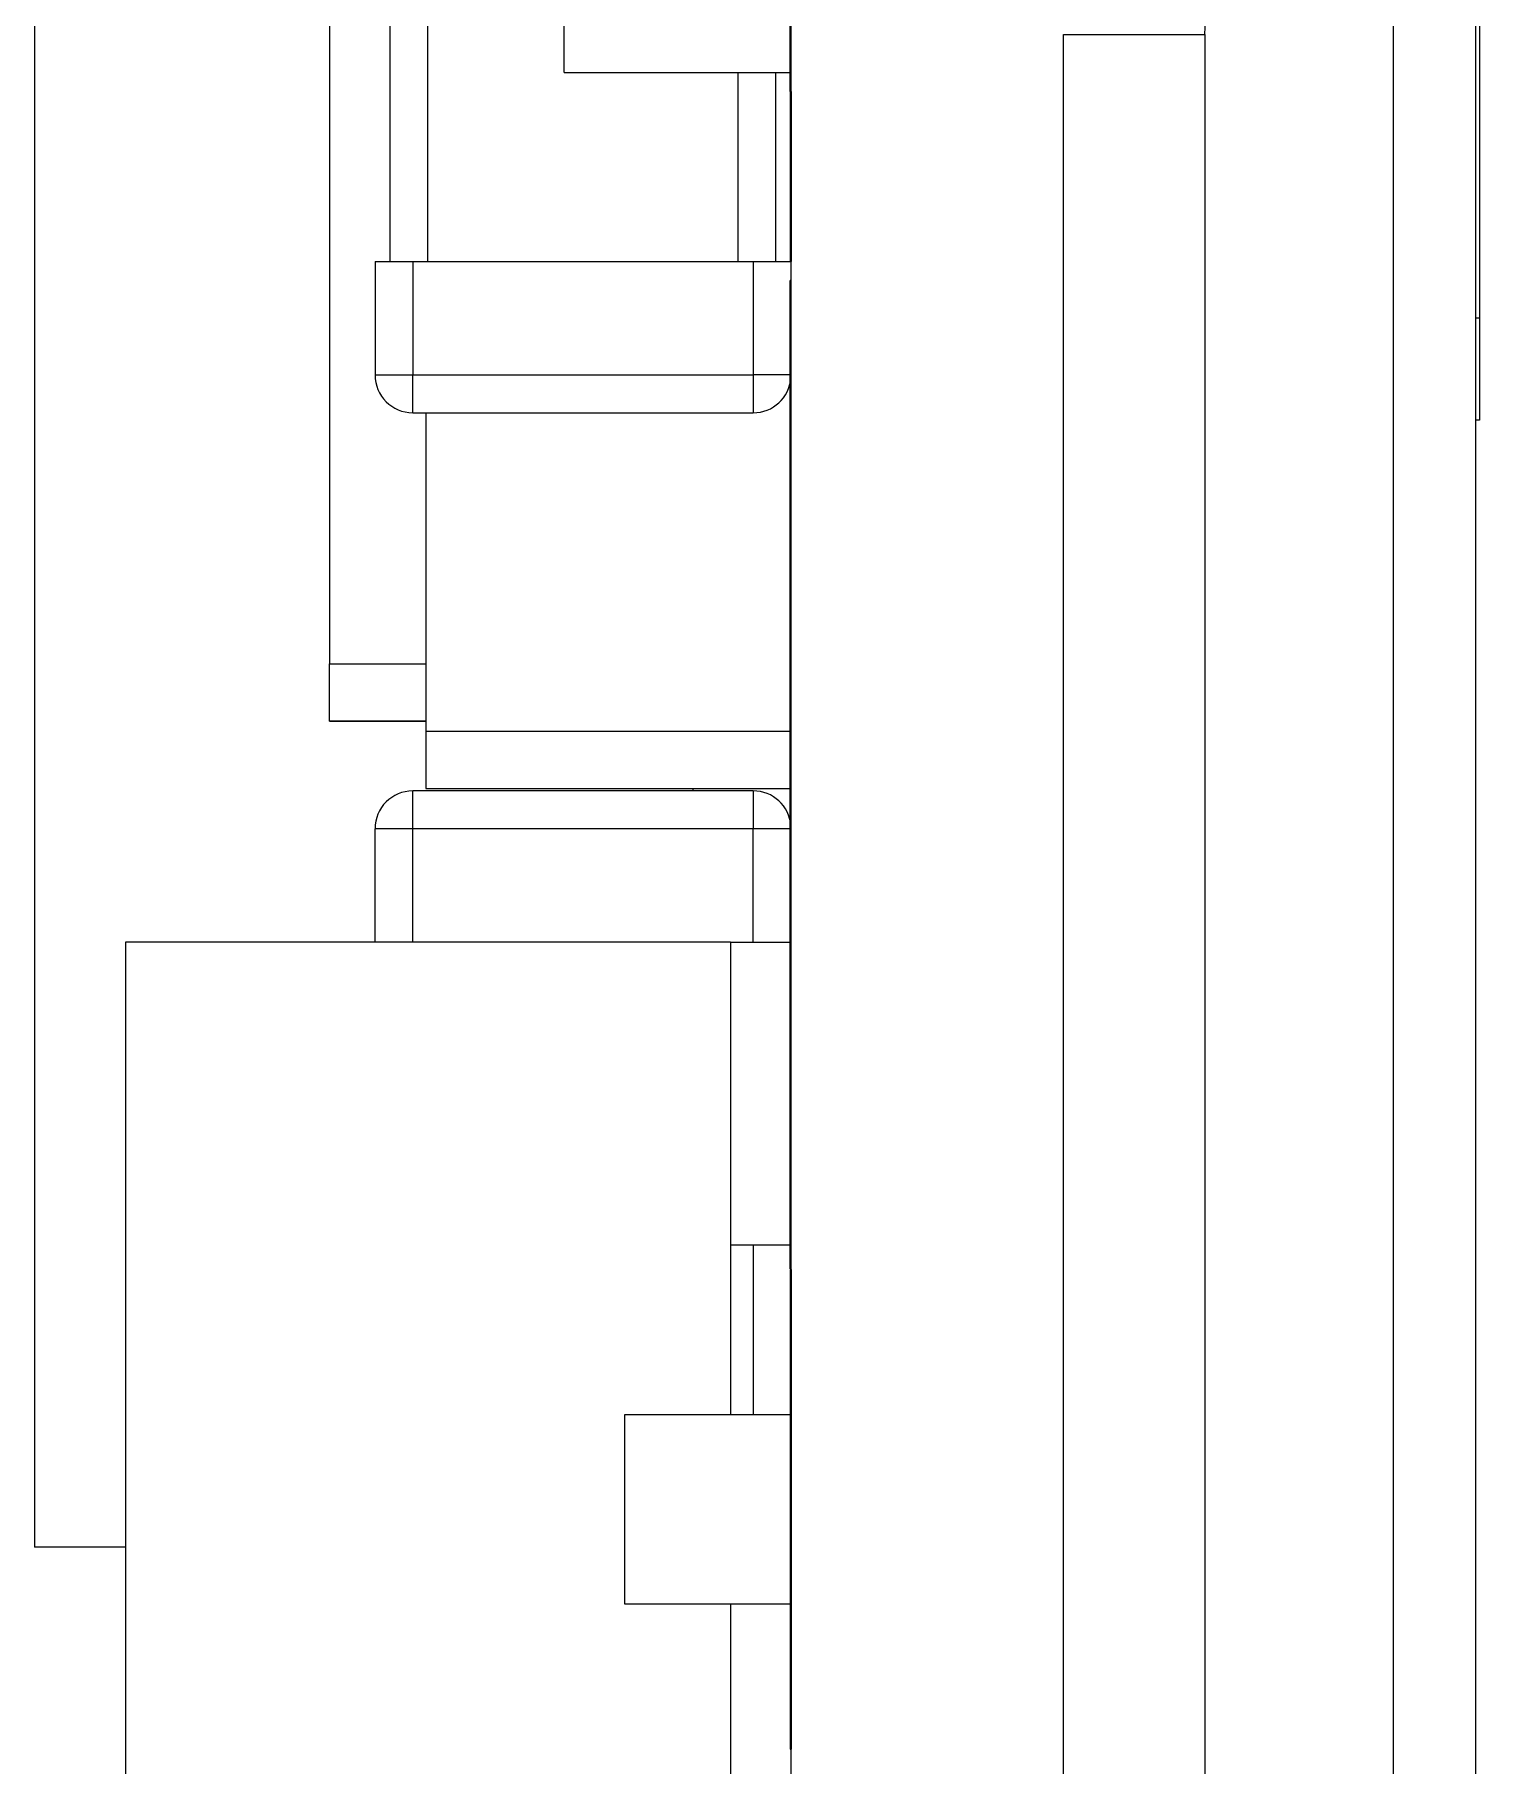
# Model space of a CAD drawing. Extents: x 68 to 194, y 85 to 140.
# Drawn here: x 183.542 to 185.452, y 105.362 to 107.65 of the extents above; entities that cross this region are included whole.
import ezdxf

# ---------------------------------------------------------------- set-up
doc = ezdxf.new("R2010")
doc.units = 0
doc.layers.add('View005', color=7, linetype='CONTINUOUS')

msp = doc.modelspace()

# ---------------------------------------------------------------- linework, layer by layer
at = {"layer": 'View005'}
for p, q in [((183.542, 109.15), (183.542, 105.65)), ((183.542, 109.15), (183.542, 105.65)), ((184.542, 102.25), (184.542, 108.45)), ((184.542, 102.25), (184.542, 108.45)), ((184.542, 102.25), (184.542, 108.45)), ((184.541, 107.575), (184.541, 108.125)), ((184.541, 107.575), (184.541, 108.125)), ((184.542, 107.575), (184.542, 108.125)), ((184.542, 107.575), (184.542, 108.125)), ((184.242, 107.6), (184.242, 108.1)), ((184.242, 107.6), (184.242, 108.1)), ((185.452, 107.996), (185.452, 107.14)), ((185.452, 107.996), (185.452, 107.14)), ((184.012, 107.35), (184.012, 107.95)), ((184.012, 107.35), (184.012, 107.95)), ((184.062, 107.35), (184.062, 107.95)), ((184.062, 107.35), (184.062, 107.95)), ((185.338, 107.85), (185.338, 102.85)), ((185.338, 107.85), (185.338, 102.85)), ((185.447, 107.85), (185.447, 102.85)), ((185.447, 107.85), (185.447, 102.85)), ((183.932, 107.682), (183.932, 106.818)), ((183.932, 107.682), (183.932, 106.818)), ((184.902, 103.05), (184.902, 107.65)), ((184.902, 103.05), (184.902, 107.65)), ((184.902, 107.65), (185.089, 107.65)), ((184.902, 107.65), (185.089, 107.65)), ((185.089, 107.65), (185.089, 103.05)), ((185.089, 107.65), (185.089, 103.05)), ((184.242, 107.6), (184.541, 107.6)), ((184.242, 107.6), (184.541, 107.6)), ((184.472, 107.35), (184.472, 107.6)), ((184.472, 107.35), (184.472, 107.6)), ((184.522, 107.35), (184.522, 107.6)), ((184.522, 107.35), (184.522, 107.6)), ((184.542, 107.6), (184.542, 107.6)), ((184.542, 107.6), (184.542, 107.6)), ((184.542, 107.575), (184.541, 107.575)), ((184.542, 107.575), (184.541, 107.575)), ((183.992, 107.35), (183.992, 107.2)), ((183.992, 107.35), (183.992, 107.2)), ((183.992, 107.35), (183.992, 107.2)), ((183.992, 107.35), (183.992, 107.2)), ((183.992, 107.35), (183.992, 107.2)), ((183.992, 107.35), (183.992, 107.2)), ((184.042, 107.35), (184.492, 107.35)), ((184.042, 107.35), (184.492, 107.35)), ((184.042, 107.35), (184.492, 107.35)), ((184.042, 107.35), (184.042, 107.2)), ((184.042, 107.35), (184.492, 107.35)), ((184.042, 107.35), (184.042, 107.2)), ((184.042, 107.35), (184.492, 107.35)), ((184.042, 107.35), (184.042, 107.2)), ((184.042, 107.35), (184.492, 107.35)), ((184.042, 107.35), (184.042, 107.2)), ((184.042, 107.35), (184.042, 107.2)), ((184.042, 107.35), (184.042, 107.2)), ((184.492, 107.35), (184.492, 107.2)), ((184.492, 107.35), (184.492, 107.2)), ((184.492, 107.35), (184.492, 107.2)), ((184.492, 107.35), (184.492, 107.2)), ((184.492, 107.35), (184.492, 107.2)), ((184.492, 107.35), (184.492, 107.2)), ((184.541, 106.675), (184.541, 107.325)), ((184.542, 107.325), (184.541, 107.325)), ((184.541, 106.675), (184.541, 107.325)), ((184.542, 107.325), (184.541, 107.325)), ((184.542, 106.675), (184.542, 107.325)), ((184.542, 106.675), (184.542, 107.325)), ((185.452, 107.275), (185.447, 107.275)), ((185.452, 107.275), (185.447, 107.275)), ((184.042, 107.2), (184.492, 107.2)), ((184.042, 107.2), (184.492, 107.2)), ((184.042, 107.2), (184.492, 107.2)), ((184.042, 107.2), (184.492, 107.2)), ((184.042, 107.2), (184.492, 107.2)), ((184.042, 107.2), (184.492, 107.2)), ((184.042, 107.15), (184.492, 107.15)), ((184.042, 107.15), (184.492, 107.15)), ((184.042, 107.15), (184.492, 107.15)), ((184.042, 107.15), (184.492, 107.15)), ((184.042, 107.15), (184.492, 107.15)), ((184.042, 107.15), (184.492, 107.15)), ((184.059, 107.15), (184.059, 106.729)), ((184.059, 107.15), (184.059, 106.729)), ((185.452, 107.14), (185.447, 107.14)), ((185.452, 107.14), (185.447, 107.14)), ((183.932, 106.818), (184.059, 106.818)), ((183.932, 106.818), (184.059, 106.818)), ((183.932, 106.742), (184.059, 106.742)), ((184.059, 106.742), (183.932, 106.742)), ((183.932, 106.742), (184.059, 106.742)), ((184.059, 106.742), (183.932, 106.742)), ((184.059, 106.729), (184.541, 106.729)), ((184.059, 106.729), (184.541, 106.729)), ((184.542, 106.729), (184.542, 106.729)), ((184.542, 106.729), (184.542, 106.729)), ((184.541, 106.042), (184.541, 106.675)), ((184.542, 106.675), (184.541, 106.675)), ((184.541, 106.042), (184.541, 106.675)), ((184.542, 106.675), (184.541, 106.675)), ((184.542, 106.042), (184.542, 106.675)), ((184.542, 106.042), (184.542, 106.675)), ((184.492, 106.65), (184.042, 106.65)), ((184.492, 106.65), (184.042, 106.65)), ((184.492, 106.65), (184.042, 106.65)), ((184.492, 106.65), (184.042, 106.65)), ((184.492, 106.65), (184.042, 106.65)), ((184.492, 106.65), (184.042, 106.65)), ((184.059, 106.653), (184.541, 106.653)), ((184.059, 106.653), (184.541, 106.653)), ((184.059, 106.653), (184.541, 106.653)), ((184.059, 106.653), (184.541, 106.653)), ((184.412, 106.653), (184.412, 106.65)), ((184.412, 106.653), (184.412, 106.65)), ((184.542, 106.653), (184.542, 106.653)), ((184.542, 106.653), (184.542, 106.653)), ((184.542, 106.653), (184.542, 106.653)), ((184.542, 106.653), (184.542, 106.653)), ((183.992, 106.45), (183.992, 106.6)), ((183.992, 106.45), (183.992, 106.6)), ((183.992, 106.45), (183.992, 106.6)), ((183.992, 106.45), (183.992, 106.6)), ((183.992, 106.45), (183.992, 106.6)), ((183.992, 106.45), (183.992, 106.6)), ((184.042, 106.45), (184.042, 106.6)), ((184.492, 106.6), (184.042, 106.6)), ((184.042, 106.45), (184.042, 106.6)), ((184.492, 106.6), (184.042, 106.6)), ((184.042, 106.45), (184.042, 106.6)), ((184.492, 106.6), (184.042, 106.6)), ((184.042, 106.45), (184.042, 106.6)), ((184.492, 106.6), (184.042, 106.6)), ((184.042, 106.45), (184.042, 106.6)), ((184.492, 106.6), (184.042, 106.6)), ((184.042, 106.45), (184.042, 106.6)), ((184.492, 106.6), (184.042, 106.6)), ((184.492, 106.45), (184.492, 106.6)), ((184.492, 106.45), (184.492, 106.6)), ((184.492, 106.45), (184.492, 106.6)), ((184.492, 106.45), (184.492, 106.6)), ((184.492, 106.45), (184.492, 106.6)), ((184.492, 106.45), (184.492, 106.6)), ((184.462, 106.45), (183.662, 106.45)), ((183.662, 106.45), (183.662, 99.45)), ((184.462, 106.45), (183.662, 106.45)), ((183.662, 106.45), (183.662, 99.45)), ((184.462, 106.45), (184.462, 105.825)), ((184.462, 106.45), (184.541, 106.45)), ((184.462, 106.45), (184.462, 105.825)), ((184.462, 106.45), (184.541, 106.45)), ((184.542, 106.45), (184.542, 106.45)), ((184.542, 106.45), (184.542, 106.45)), ((184.462, 106.05), (184.541, 106.05)), ((184.462, 106.05), (184.541, 106.05)), ((184.492, 106.05), (184.492, 105.825)), ((184.492, 106.05), (184.492, 105.825)), ((184.492, 106.05), (184.492, 105.825)), ((184.492, 106.05), (184.492, 105.825)), ((184.492, 106.05), (184.492, 105.825)), ((184.492, 106.05), (184.492, 105.825)), ((184.542, 106.05), (184.542, 106.05)), ((184.542, 106.05), (184.542, 106.05)), ((184.542, 106.042), (184.541, 106.042)), ((184.542, 106.042), (184.541, 106.042)), ((184.541, 106.017), (184.542, 106.017)), ((184.541, 106.017), (184.542, 106.017)), ((184.322, 105.825), (184.322, 105.575)), ((184.462, 105.825), (184.322, 105.825)), ((184.322, 105.825), (184.322, 105.575)), ((184.462, 105.825), (184.322, 105.825)), ((184.541, 105.825), (184.462, 105.825)), ((184.541, 105.825), (184.462, 105.825)), ((184.542, 105.825), (184.542, 105.825)), ((184.542, 105.825), (184.542, 105.825)), ((183.662, 105.65), (183.542, 105.65)), ((183.662, 105.65), (183.542, 105.65)), ((184.322, 105.575), (184.462, 105.575)), ((184.322, 105.575), (184.462, 105.575)), ((184.462, 105.575), (184.462, 105.325)), ((184.462, 105.575), (184.541, 105.575)), ((184.462, 105.575), (184.462, 105.325)), ((184.462, 105.575), (184.541, 105.575)), ((184.542, 105.575), (184.542, 105.575)), ((184.542, 105.575), (184.542, 105.575)), ((184.541, 105.383), (184.542, 105.383)), ((184.541, 105.383), (184.542, 105.383))]:
    msp.add_line(p, q, dxfattribs=at)
for centre, start, end in [((184.042, 107.2), 180, -90), ((184.042, 107.2), 180, -90), ((184.042, 107.2), 180, -90), ((184.042, 107.2), 180, -90), ((184.042, 107.2), 180, -90), ((184.042, 107.2), 180, -90), ((184.042, 107.2), 180, -90), ((184.042, 107.2), 180, -90), ((184.492, 107.2), -90, -4.8088), ((184.492, 107.2), -90, -4.8088), ((184.492, 107.2), -90, -4.8088), ((184.492, 107.2), -90, -4.8088), ((184.492, 107.2), -90, -4.8088), ((184.492, 107.2), -90, -4.8088), ((184.492, 107.2), -90, -4.8088), ((184.492, 107.2), -90, -4.8088), ((184.492, 107.2), -90, -4.8088), ((184.492, 107.2), -90, -4.8088), ((184.492, 107.2), -90, -4.8088), ((184.492, 107.2), -90, -4.8088), ((184.492, 107.2), -0.3624, 0), ((184.492, 107.2), -0.3624, 0), ((184.492, 107.2), -0.3624, 0), ((184.492, 107.2), -0.3624, 0), ((184.492, 107.2), -0.3624, 0), ((184.492, 107.2), -0.3624, 0), ((184.492, 107.2), -0.3624, 0), ((184.492, 107.2), -0.3624, 0), ((184.492, 107.2), -0.3624, 0), ((184.492, 107.2), -0.3624, 0), ((184.492, 107.2), -0.3624, 0), ((184.492, 107.2), -0.3624, 0), ((184.042, 106.6), 90, 180), ((184.042, 106.6), 90, 180), ((184.042, 106.6), 90, 180), ((184.042, 106.6), 90, 180), ((184.042, 106.6), 90, 180), ((184.042, 106.6), 90, 180), ((184.042, 106.6), 90, 180), ((184.042, 106.6), 90, 180), ((184.492, 106.6), 4.8088, 90), ((184.492, 106.6), 4.8088, 90), ((184.492, 106.6), 4.8088, 90), ((184.492, 106.6), 4.8088, 90), ((184.492, 106.6), 4.8088, 90), ((184.492, 106.6), 4.8088, 90), ((184.492, 106.6), 0, 0.3624), ((184.492, 106.6), 0, 0.3624), ((184.492, 106.6), 0, 0.3624), ((184.492, 106.6), 0, 0.3624), ((184.492, 106.6), 0, 0.3624), ((184.492, 106.6), 0, 0.3624)]:
    msp.add_arc(centre, 0.05, start, end, dxfattribs=at)
msp.add_ellipse((185.245, 107.65), major_axis=(0, -0.2), ratio=0.781629, start_param=3.14159, end_param=4.71239, dxfattribs=at)
msp.add_ellipse((185.245, 107.65), major_axis=(0, -0.2), ratio=0.781629, start_param=3.14159, end_param=4.71239, dxfattribs=at)
for points, degree in [([(184.541, 107.575), (184.541, 107.472), (184.541, 107.384), (184.541, 107.35)], 3), ([(184.541, 107.575), (184.541, 107.472), (184.541, 107.384), (184.541, 107.35)], 3), ([(184.542, 107.575), (184.542, 107.472), (184.542, 107.384), (184.542, 107.35)], 3), ([(184.542, 107.575), (184.542, 107.472), (184.542, 107.384), (184.542, 107.35)], 3), ([(183.992, 107.35), (183.991, 107.35), (184.015, 107.35), (184.042, 107.35)], 3), ([(183.992, 107.35), (183.991, 107.35), (184.015, 107.35), (184.042, 107.35)], 3), ([(183.992, 107.35), (183.991, 107.35), (184.015, 107.35), (184.042, 107.35)], 3), ([(183.992, 107.35), (183.991, 107.35), (184.015, 107.35), (184.042, 107.35)], 3), ([(183.992, 107.35), (183.991, 107.35), (184.015, 107.35), (184.042, 107.35)], 3), ([(183.992, 107.35), (183.991, 107.35), (184.015, 107.35), (184.042, 107.35)], 3), ([(184.492, 107.35), (184.518, 107.35), (184.542, 107.35), (184.542, 107.35)], 3), ([(184.492, 107.35), (184.518, 107.35), (184.542, 107.35), (184.542, 107.35)], 3), ([(184.492, 107.35), (184.518, 107.35), (184.542, 107.35), (184.542, 107.35)], 3), ([(184.492, 107.35), (184.518, 107.35), (184.542, 107.35), (184.542, 107.35)], 3), ([(184.492, 107.35), (184.518, 107.35), (184.542, 107.35), (184.542, 107.35)], 3), ([(184.492, 107.35), (184.518, 107.35), (184.542, 107.35), (184.542, 107.35)], 3), ([(183.992, 107.2), (183.991, 107.2), (184.015, 107.2), (184.042, 107.2)], 3), ([(183.992, 107.2), (183.991, 107.2), (184.015, 107.2), (184.042, 107.2)], 3), ([(183.992, 107.2), (183.991, 107.2), (184.015, 107.2), (184.042, 107.2)], 3), ([(183.992, 107.2), (183.991, 107.2), (184.015, 107.2), (184.042, 107.2)], 3), ([(183.992, 107.2), (183.991, 107.2), (184.015, 107.2), (184.042, 107.2)], 3), ([(183.992, 107.2), (183.991, 107.2), (184.015, 107.2), (184.042, 107.2)], 3), ([(184.042, 107.15), (184.042, 107.149), (184.042, 107.173), (184.042, 107.2)], 3), ([(184.042, 107.15), (184.042, 107.149), (184.042, 107.173), (184.042, 107.2)], 3), ([(184.042, 107.15), (184.042, 107.149), (184.042, 107.173), (184.042, 107.2)], 3), ([(184.042, 107.15), (184.042, 107.149), (184.042, 107.173), (184.042, 107.2)], 3), ([(184.042, 107.15), (184.042, 107.149), (184.042, 107.173), (184.042, 107.2)], 3), ([(184.042, 107.15), (184.042, 107.149), (184.042, 107.173), (184.042, 107.2)], 3), ([(184.541, 107.2), (184.54, 107.2), (184.517, 107.2), (184.492, 107.2)], 3), ([(184.492, 107.2), (184.492, 107.173), (184.492, 107.149), (184.492, 107.15)], 3), ([(184.492, 107.2), (184.492, 107.173), (184.492, 107.149), (184.492, 107.15)], 3), ([(184.541, 107.2), (184.54, 107.2), (184.517, 107.2), (184.492, 107.2)], 3), ([(184.541, 107.2), (184.54, 107.2), (184.517, 107.2), (184.492, 107.2)], 3), ([(184.492, 107.2), (184.492, 107.173), (184.492, 107.149), (184.492, 107.15)], 3), ([(184.492, 107.2), (184.492, 107.173), (184.492, 107.149), (184.492, 107.15)], 3), ([(184.541, 107.2), (184.54, 107.2), (184.517, 107.2), (184.492, 107.2)], 3), ([(184.541, 107.2), (184.54, 107.2), (184.517, 107.2), (184.492, 107.2)], 3), ([(184.492, 107.2), (184.492, 107.173), (184.492, 107.149), (184.492, 107.15)], 3), ([(184.541, 107.2), (184.54, 107.2), (184.517, 107.2), (184.492, 107.2)], 3), ([(184.492, 107.2), (184.492, 107.173), (184.492, 107.149), (184.492, 107.15)], 3), ([(184.542, 107.2), (184.542, 107.2)], 1), ([(184.542, 107.2), (184.542, 107.2)], 1), ([(184.542, 107.2), (184.542, 107.2)], 1), ([(184.542, 107.2), (184.542, 107.2)], 1), ([(184.542, 107.2), (184.542, 107.2)], 1), ([(184.542, 107.2), (184.542, 107.2)], 1), ([(183.932, 106.742), (183.932, 106.741), (183.932, 106.777), (183.932, 106.818)], 3), ([(183.932, 106.742), (183.932, 106.741), (183.932, 106.777), (183.932, 106.818)], 3), ([(184.059, 106.729), (184.059, 106.73), (184.059, 106.694), (184.059, 106.653)], 3), ([(184.059, 106.729), (184.059, 106.73), (184.059, 106.694), (184.059, 106.653)], 3), ([(184.042, 106.6), (184.042, 106.627), (184.042, 106.651), (184.042, 106.65)], 3), ([(184.042, 106.6), (184.042, 106.627), (184.042, 106.651), (184.042, 106.65)], 3), ([(184.042, 106.6), (184.042, 106.627), (184.042, 106.651), (184.042, 106.65)], 3), ([(184.042, 106.6), (184.042, 106.627), (184.042, 106.651), (184.042, 106.65)], 3), ([(184.042, 106.6), (184.042, 106.627), (184.042, 106.651), (184.042, 106.65)], 3), ([(184.042, 106.6), (184.042, 106.627), (184.042, 106.651), (184.042, 106.65)], 3), ([(184.492, 106.65), (184.492, 106.651), (184.492, 106.627), (184.492, 106.6)], 3), ([(184.492, 106.65), (184.492, 106.651), (184.492, 106.627), (184.492, 106.6)], 3), ([(184.492, 106.65), (184.492, 106.651), (184.492, 106.627), (184.492, 106.6)], 3), ([(184.492, 106.65), (184.492, 106.651), (184.492, 106.627), (184.492, 106.6)], 3), ([(184.492, 106.65), (184.492, 106.651), (184.492, 106.627), (184.492, 106.6)], 3), ([(184.492, 106.65), (184.492, 106.651), (184.492, 106.627), (184.492, 106.6)], 3), ([(184.042, 106.6), (184.015, 106.6), (183.991, 106.6), (183.992, 106.6)], 3), ([(184.042, 106.6), (184.015, 106.6), (183.991, 106.6), (183.992, 106.6)], 3), ([(184.042, 106.6), (184.015, 106.6), (183.991, 106.6), (183.992, 106.6)], 3), ([(184.042, 106.6), (184.015, 106.6), (183.991, 106.6), (183.992, 106.6)], 3), ([(184.042, 106.6), (184.015, 106.6), (183.991, 106.6), (183.992, 106.6)], 3), ([(184.042, 106.6), (184.015, 106.6), (183.991, 106.6), (183.992, 106.6)], 3), ([(184.541, 106.6), (184.54, 106.6), (184.517, 106.6), (184.492, 106.6)], 3), ([(184.541, 106.6), (184.54, 106.6), (184.517, 106.6), (184.492, 106.6)], 3), ([(184.541, 106.6), (184.54, 106.6), (184.517, 106.6), (184.492, 106.6)], 3), ([(184.541, 106.6), (184.54, 106.6), (184.517, 106.6), (184.492, 106.6)], 3), ([(184.541, 106.6), (184.54, 106.6), (184.517, 106.6), (184.492, 106.6)], 3), ([(184.541, 106.6), (184.54, 106.6), (184.517, 106.6), (184.492, 106.6)], 3), ([(184.542, 106.6), (184.542, 106.6)], 1), ([(184.542, 106.6), (184.542, 106.6)], 1), ([(184.542, 106.6), (184.542, 106.6)], 1), ([(184.542, 106.6), (184.542, 106.6)], 1), ([(184.542, 106.6), (184.542, 106.6)], 1), ([(184.542, 106.6), (184.542, 106.6)], 1), ([(184.541, 106.018), (184.541, 106.042)], 1), ([(184.541, 106.018), (184.541, 106.042)], 1), ([(184.542, 106.018), (184.542, 106.042)], 1), ([(184.542, 106.018), (184.542, 106.042)], 1)]:
    msp.add_open_spline(points, degree=degree, dxfattribs=at)
for points in [[(184.541, 106.017), (184.541, 106.014), (184.541, 106.01), (184.541, 105.998), (184.541, 105.986), (184.541, 105.967), (184.541, 105.948), (184.541, 105.923), (184.541, 105.898), (184.541, 105.868), (184.541, 105.838), (184.541, 105.772), (184.541, 105.7), (184.541, 105.665), (184.541, 105.629), (184.541, 105.56), (184.541, 105.502), (184.541, 105.477), (184.541, 105.452), (184.541, 105.433), (184.541, 105.414), (184.541, 105.402), (184.541, 105.39), (184.541, 105.386), (184.541, 105.383)], [(184.541, 106.017), (184.541, 106.014), (184.541, 106.01), (184.541, 105.998), (184.541, 105.986), (184.541, 105.967), (184.541, 105.948), (184.541, 105.923), (184.541, 105.898), (184.541, 105.868), (184.541, 105.838), (184.541, 105.772), (184.541, 105.7), (184.541, 105.665), (184.541, 105.629), (184.541, 105.56), (184.541, 105.502), (184.541, 105.477), (184.541, 105.452), (184.541, 105.433), (184.541, 105.414), (184.541, 105.402), (184.541, 105.39), (184.541, 105.386), (184.541, 105.383)], [(184.542, 106.017), (184.542, 106.014), (184.542, 106.01), (184.542, 105.998), (184.542, 105.986), (184.542, 105.967), (184.542, 105.948), (184.542, 105.923), (184.542, 105.898), (184.542, 105.868), (184.542, 105.838), (184.542, 105.772), (184.542, 105.7), (184.542, 105.665), (184.542, 105.629), (184.542, 105.56), (184.542, 105.502), (184.542, 105.477), (184.542, 105.452), (184.542, 105.433), (184.542, 105.414), (184.542, 105.402), (184.542, 105.39), (184.542, 105.386), (184.542, 105.383)], [(184.542, 106.017), (184.542, 106.014), (184.542, 106.01), (184.542, 105.998), (184.542, 105.986), (184.542, 105.967), (184.542, 105.948), (184.542, 105.923), (184.542, 105.898), (184.542, 105.868), (184.542, 105.838), (184.542, 105.772), (184.542, 105.7), (184.542, 105.665), (184.542, 105.629), (184.542, 105.56), (184.542, 105.502), (184.542, 105.477), (184.542, 105.452), (184.542, 105.433), (184.542, 105.414), (184.542, 105.402), (184.542, 105.39), (184.542, 105.386), (184.542, 105.383)]]:
    msp.add_open_spline(points, degree=2, knots=[1.5708, 1.5708, 1.5708, 1.7952, 1.7952, 2.0196, 2.0196, 2.24399, 2.24399, 2.46839, 2.46839, 2.69279, 2.69279, 3.14159, 3.14159, 3.36599, 3.36599, 3.81479, 3.81479, 4.03919, 4.03919, 4.26359, 4.26359, 4.48799, 4.48799, 4.71239, 4.71239, 4.71239], dxfattribs=at)

doc.saveas('drawing.dxf')
